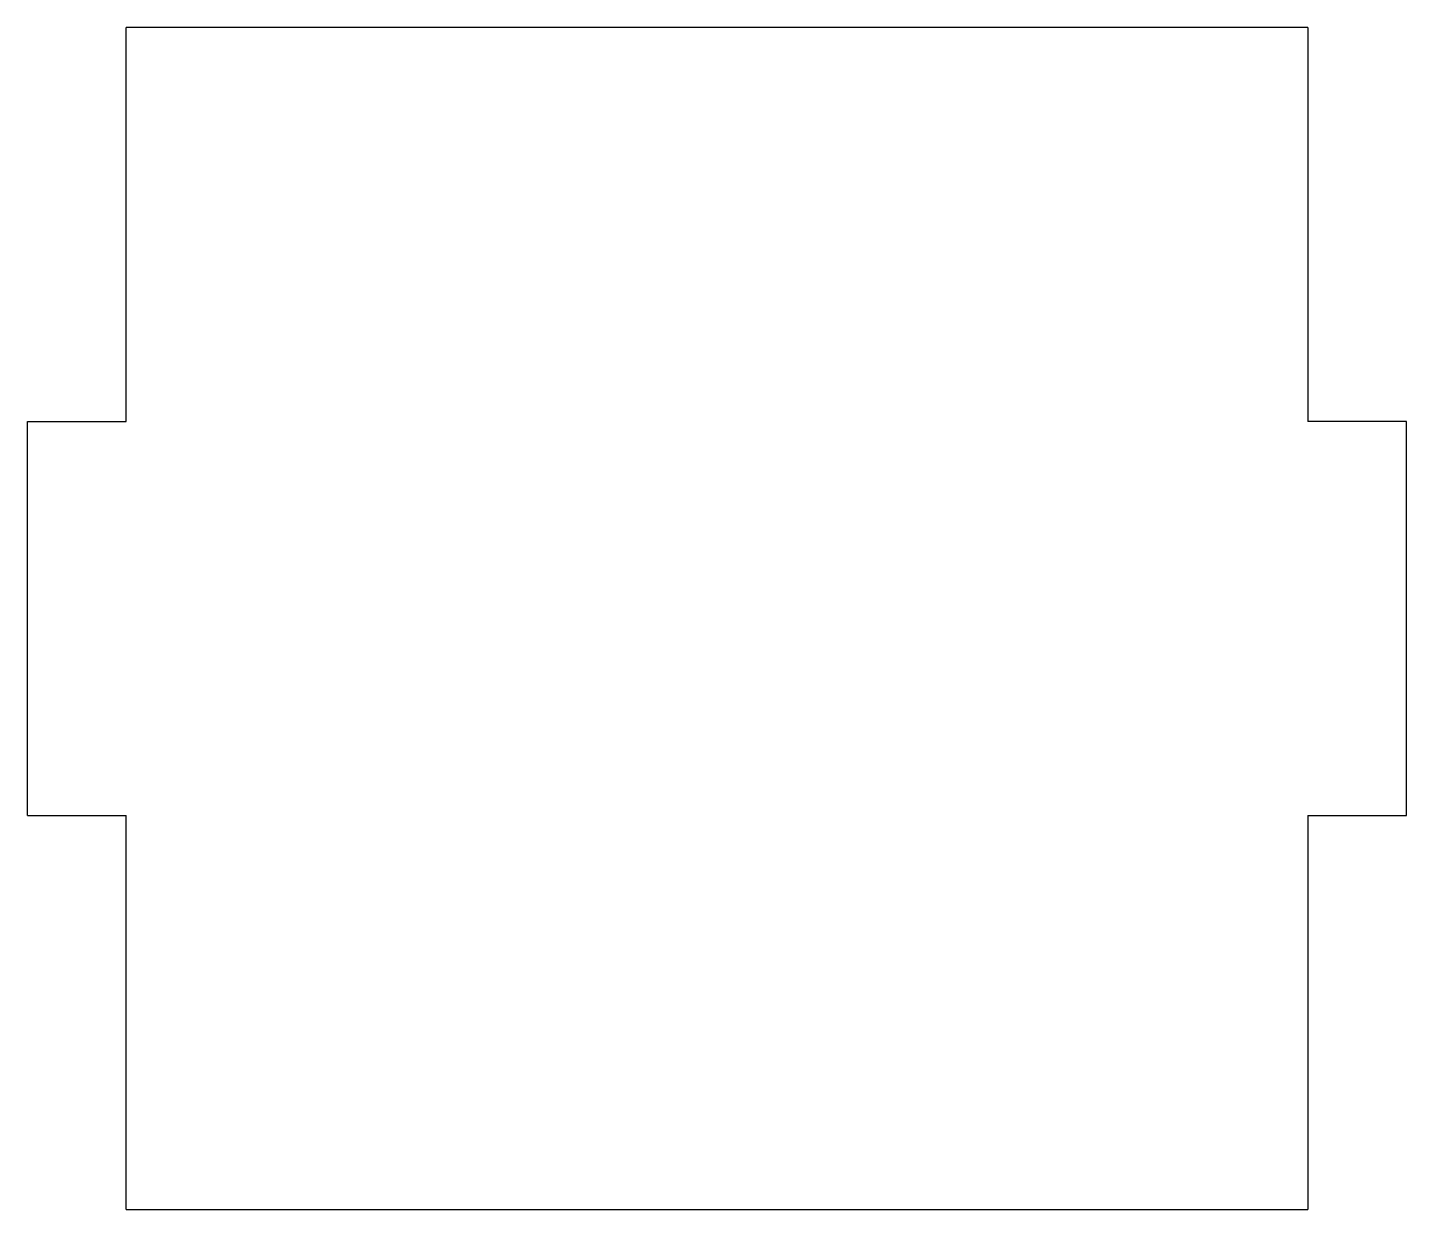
# Model space of a CAD drawing. Header units: inches. Extents: x -22.5 to 12.5, y -85 to -55.
import ezdxf

# ---------------------------------------------------------------- set-up
doc = ezdxf.new("R2010")
doc.units = ezdxf.units.IN
doc.header["$MEASUREMENT"] = 0
doc.layers.add('Calque 1', color=7, linetype='Continuous')

# ---------------------------------------------------------------- blocks, each defined once
blk = doc.blocks.new('block 2')
at = {"layer": 'Calque 1', "color": 7, "lineweight": 25}
blk.add_lwpolyline([(9.976, -75.008), (9.976, -85)], dxfattribs=at)
blk = doc.blocks.new('block 3')
at = {"layer": 'Calque 1', "color": 7, "lineweight": 25}
blk.add_lwpolyline([(9.976, -75.008), (12.474, -75.008)], dxfattribs=at)
blk = doc.blocks.new('block 4')
at = {"layer": 'Calque 1', "color": 7, "lineweight": 25}
blk.add_lwpolyline([(12.474, -75.008), (12.474, -65.016)], dxfattribs=at)
blk = doc.blocks.new('block 5')
at = {"layer": 'Calque 1', "color": 7, "lineweight": 25}
blk.add_lwpolyline([(12.474, -65.016), (9.976, -65.016)], dxfattribs=at)
blk = doc.blocks.new('block 6')
at = {"layer": 'Calque 1', "color": 7, "lineweight": 25}
blk.add_lwpolyline([(9.976, -55.025), (9.976, -65.016)], dxfattribs=at)
blk = doc.blocks.new('block 7')
at = {"layer": 'Calque 1', "color": 7, "lineweight": 25}
blk.add_lwpolyline([(-20.002, -85), (-20.002, -75.008)], dxfattribs=at)
blk = doc.blocks.new('block 8')
at = {"layer": 'Calque 1', "color": 7, "lineweight": 25}
blk.add_lwpolyline([(-22.5, -75.008), (-20.002, -75.008)], dxfattribs=at)
blk = doc.blocks.new('block 9')
at = {"layer": 'Calque 1', "color": 7, "lineweight": 25}
blk.add_lwpolyline([(-22.5, -75.008), (-22.5, -65.016)], dxfattribs=at)
blk = doc.blocks.new('block 10')
at = {"layer": 'Calque 1', "color": 7, "lineweight": 25}
blk.add_lwpolyline([(-20.002, -65.016), (-20.002, -55.025)], dxfattribs=at)
blk = doc.blocks.new('block 11')
at = {"layer": 'Calque 1', "color": 7, "lineweight": 25}
blk.add_lwpolyline([(-22.5, -65.016), (-20.002, -65.016)], dxfattribs=at)
blk = doc.blocks.new('block 12')
at = {"layer": 'Calque 1', "color": 7, "lineweight": 25}
blk.add_lwpolyline([(9.976, -55.025), (-20.002, -55.025)], dxfattribs=at)
blk = doc.blocks.new('block 13')
at = {"layer": 'Calque 1', "color": 7, "lineweight": 25}
blk.add_lwpolyline([(-20.002, -85), (9.976, -85)], dxfattribs=at)

msp = doc.modelspace()

# ---------------------------------------------------------------- block references
at = {"layer": 'Calque 1'}
for name in ['block 10', 'block 12', 'block 6', 'block 9', 'block 11', 'block 5', 'block 4', 'block 8', 'block 7', 'block 2', 'block 3', 'block 13']:
    msp.add_blockref(name, (0, 0), dxfattribs=at)

doc.saveas('drawing.dxf')
